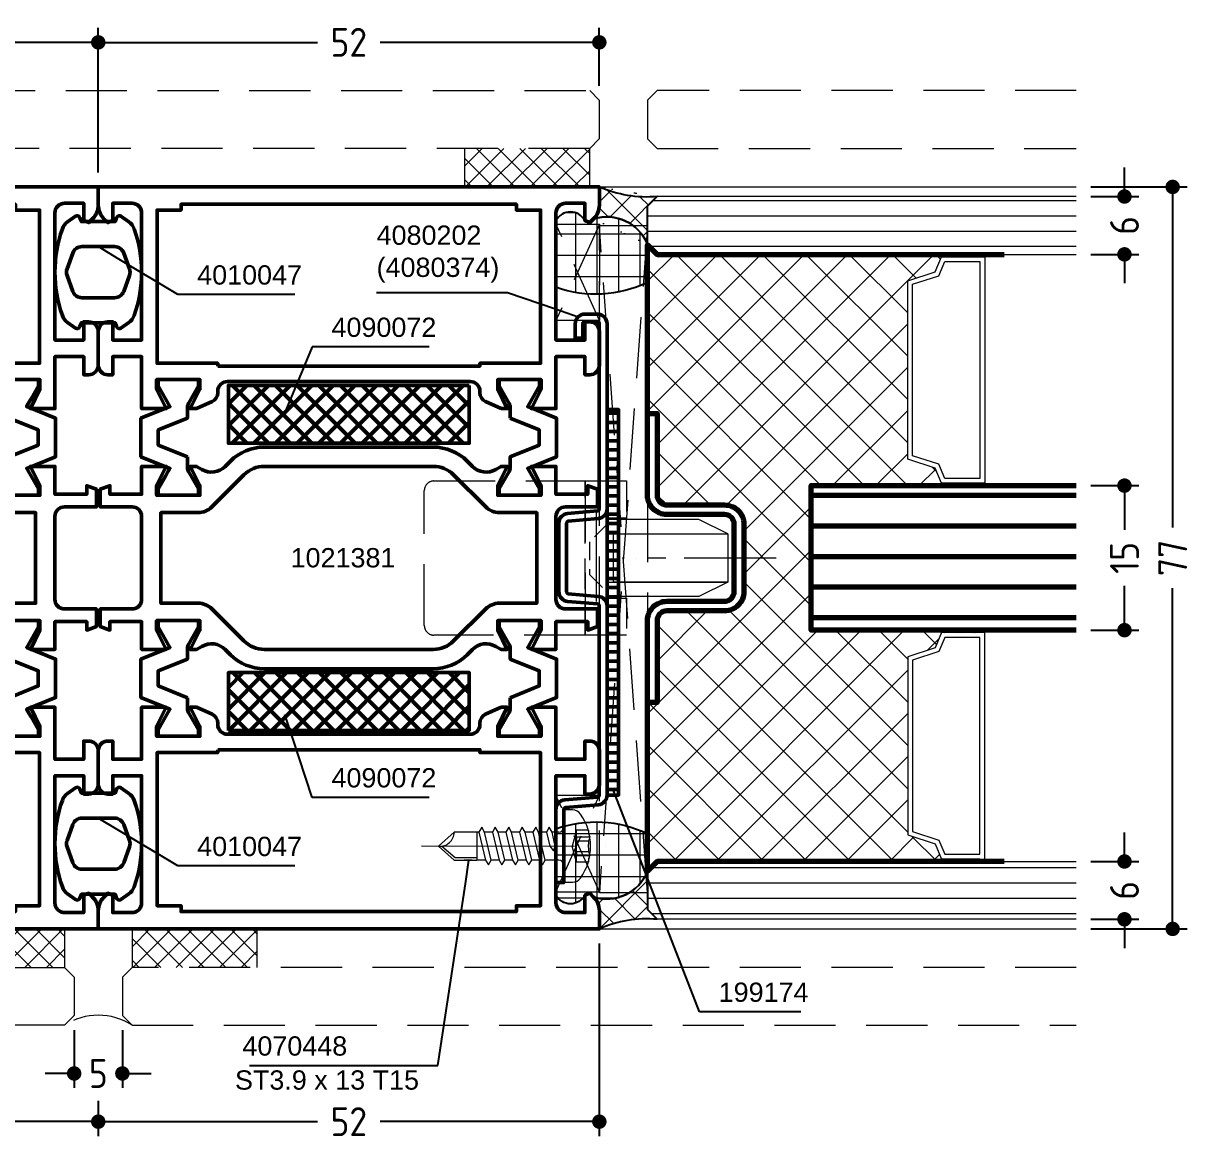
# Model space of a CAD drawing. Header units: millimetres. Extents: x 5 to 232, y 5 to 120.
# Drawn here: x 111.2 to 232.5, y 4.5 to 120.5 of the extents above; entities that cross this region are included whole.
import ezdxf
from ezdxf.enums import TextEntityAlignment as Align

# ---------------------------------------------------------------- set-up
doc = ezdxf.new("R2010")
doc.units = ezdxf.units.MM
doc.linetypes.add('CENTER', pattern=[50.8, 31.75, -6.35, 6.35, -6.35])
doc.linetypes.add('HIDDEN', pattern=[9.525, 6.35, -3.175])
for name, color, linetype, lineweight in [('AM_5', 3, 'Continuous', 25), ('AM_C', 50, 'Continuous', 50), ('AM_S', 80, 'Continuous', 50), ('Cent3', 70, 'CENTER', 18), ('CHide3', 70, 'HIDDEN', 18), ('CHide4', 10, 'HIDDEN', 13), ('Cont2', 2, 'Continuous', 25), ('Cont3', 70, 'Continuous', 18), ('Cont4', 10, 'Continuous', 13)]:
    doc.layers.add(name, color=color, linetype=linetype, lineweight=lineweight)
doc.styles.add('HBS_DIMTEXTSTYLE', font='isocp.shx')
doc.styles.add('SWISSL', font='swissl.ttf')
doc.dimstyles.new('Konstruktionsschnitt 1-1$0', dxfattribs={"dimtxt": 3, "dimasz": 1.5, "dimexe": 1.5, "dimexo": 1.5, "dimgap": 1.5, "dimtad": 0, "dimdsep": 46, "dimtxsty": 'HBS_DIMTEXTSTYLE', "dimblk": 'PUNKT', "dimcen": 0, "dimclrd": 3, "dimclre": 3, "dimclrt": 2, "dimadec": 1, "dimazin": 2, "dimtfac": 0.7, "dimtofl": 0, "dimtmove": 0, "dimatfit": 3, "dimfxl": 0, "dimtolj": 1, "dimtzin": 0, "dimarcsym": 0})
pattern_1 = [(225, (232.32603, 587.95486), (0.1767767, -0.1767767), []), (315, (232.32603, 587.95486), (0.1767767, 0.1767767), [])]
pattern_2 = [(135, (-38.1242, -416.9889), (-1.3470384, -1.3470384), []), (225, (-38.1242, -416.9889), (1.3470384, -1.3470384), [])]
pattern_3 = [(180, (-38.1242, -416.9889), (-8e-16, -2.2225), []), (270, (-38.1242, -416.9889), (2.2225, -8e-16), [])]
pattern_4 = [(315, (100.4735, 58.7474), (1.12253, 1.12253), []), (45, (100.4735, 58.7474), (-1.12253, 1.12253), [])]

# ---------------------------------------------------------------- blocks, each defined once
blk = doc.blocks.new('WS4070448')
at = {"layer": 'Cent3', "ltscale": 0.5}
blk.add_line((8.05, -14.4), (8.07, 4.66), dxfattribs=at)
at = {"layer": 'CHide4', "ltscale": 0.3}
for p, q in [((7.1, 1.69), (7.1, 3.08)), ((7.51, 1.69), (7.51, 2.97)), ((8.63, 1.69), (8.63, 2.97)), ((9.04, 1.69), (9.04, 3.08))]:
    blk.add_line(p, q, dxfattribs=at)
for points in [[(6.42, 2.92), (6.42, 1.69)], [(9.72, 2.92), (9.72, 1.69)], [(6.42, 1.69), (8.07, 1.25)], [(9.72, 1.69), (8.07, 1.25)]]:
    blk.add_lwpolyline(points, dxfattribs=at)
for centre, radius, start, end in [((6.48, 4.2), 1.28, 267.2848, 298.8872), ((8.07, 5.85), 2.94, 250.6988, 289.3012), ((9.66, 4.2), 1.28, 241.1128, 272.7152), ((6.76, 2.85), 1.21, 253.6643, 286.3357), ((8.07, 11.78), 10.13, 264.4948, 275.5052), ((9.38, 2.85), 1.21, 253.6643, 286.3357)]:
    blk.add_arc(centre, radius, start, end, dxfattribs=at)
at = {"layer": 'Cont4'}
for p, q in [((6.62, -8.64), (6.62, -11)), ((6.62, -8.64), (9.52, -8.64)), ((9.52, -11), (9.52, -8.64)), ((6.62, -11), (8.07, -12.64)), ((8.07, -12.64), (9.52, -11))]:
    blk.add_line(p, q, dxfattribs=at)
blk.add_lwpolyline([(11.39, 2.11, 0.314856), (4.74, 2.11, 0.244912), (4.32, 1.29), (4.32, 0.36), (11.82, 0.36), (11.82, 1.29, 0.244912), (11.39, 2.11, 0.138291)], format="xyb", dxfattribs=at)
for points in [[(6.12, -1.14), (6.62, -1.43), (8.07, -1.08), (8.57, -0.71), (8.07, -0.51), (6.62, -0.85)], [(6.12, -2.54), (6.62, -2.83), (9.52, -2.14), (10.02, -1.85), (9.52, -1.56), (6.62, -2.25)], [(6.12, -3.94), (6.62, -4.23), (9.52, -3.54), (10.02, -3.25), (9.52, -2.96), (6.62, -3.65)], [(6.12, -5.34), (6.62, -5.63), (9.52, -4.94), (10.02, -4.65), (9.52, -4.36), (6.62, -5.05)], [(6.12, -6.74), (6.62, -7.03), (9.52, -6.34), (10.02, -6.05), (9.52, -5.76), (6.62, -6.45)], [(6.12, -8.14), (6.62, -8.43), (9.52, -7.74), (10.02, -7.45), (9.52, -7.16), (6.62, -7.85)]]:
    blk.add_lwpolyline(points, close=True, dxfattribs=at)
for points in [[(6.62, -0.14), (6.62, -0.85)], [(9.52, -0.14), (9.52, -1.56)], [(6.62, -1.43), (6.62, -1.85)], [(6.62, -1.43), (6.62, -2.25)], [(6.62, -1.43), (6.62, -2.25)], [(9.52, -2.14), (9.52, -2.96)], [(6.62, -2.83), (6.62, -3.65)], [(9.52, -3.54), (9.52, -4.36)], [(6.62, -4.23), (6.62, -5.05)], [(6.62, -5.63), (6.62, -6.45)], [(9.52, -4.94), (9.52, -5.76)], [(6.62, -7.03), (6.62, -7.85)], [(9.52, -6.34), (9.52, -7.16)], [(6.62, -8.43), (6.62, -8.64)], [(9.52, -7.74), (9.52, -8.64)], [(9.27, -8.64), (9.27, -10.89), (8.1, -12.28)], [(9.52, -9.14), (9.52, -9.96)], [(6.62, -9.83), (6.62, -10.65)]]:
    blk.add_lwpolyline(points, dxfattribs=at)
for centre, radius, start, end in [((6.12, -0.14), 0.5, 0, 90), ((10.02, -0.14), 0.5, 90, 180), ((6.61, -12.47), 1.47, 353.4244, 89.6688)]:
    blk.add_arc(centre, radius, start, end, dxfattribs=at)
blk = doc.blocks.new('PUNKT')
at = {"color": 0, "linetype": 'Continuous'}
blk.add_line((-0.5, 0), (-1, 0), dxfattribs=at)
at = {"color": 0, "linetype": 'Continuous', "const_width": 0.5}
blk.add_lwpolyline([(-0.25, 0, 1), (0.25, 0, 1)], format="xyb", close=True, dxfattribs=at)
blk = doc.blocks.new('*D3')
at = {"layer": 'AM_5', "color": 3, "lineweight": -2, "transparency": 16777216}
for p, q in [((171, 25), (171, 5)), ((119, 8.66), (119, 5)), ((120.5, 6.5), (141.76, 6.5)), ((169.5, 6.5), (148.24, 6.5))]:
    blk.add_line(p, q, dxfattribs=at)
at = {"layer": 'AM_5', "color": 3, "lineweight": -2, "transparency": 16777216, "xscale": 1.5, "yscale": 1.5, "zscale": 1.5, "rotation": 180}
blk.add_blockref('PUNKT', (119, 6.5), dxfattribs=at)
at = {"layer": 'AM_5', "color": 3, "lineweight": -2, "transparency": 16777216, "xscale": 1.5, "yscale": 1.5, "zscale": 1.5}
blk.add_blockref('PUNKT', (171, 6.5), dxfattribs=at)
at = {"layer": 'AM_5', "color": 2, "transparency": 16777216, "insert": (145, 6.5), "char_height": 3, "attachment_point": 5, "style": 'HBS_DIMTEXTSTYLE'}
blk.add_mtext('\\A1;52', dxfattribs=at)
blk = doc.blocks.new('ESG 6_V')
at = {"layer": 'Cont3'}
h = blk.add_hatch(dxfattribs=at)
h.set_pattern_fill('LINE', color=256, scale=0.5, angle=90, style=0)
h.set_pattern_definition([(90, (-305.9269, -507.866), (-1.5875, 4e-16), [])])
h.paths.add_polyline_path([(3, 44.5), (3, 1), (2, 0), (-2, 0), (-3, 1), (-3, 44.5)])
blk.add_lwpolyline([(3, 44.5), (3, 1), (2, 0), (-2, 0), (-3, 1), (-3, 44.5)], dxfattribs=at)
blk = doc.blocks.new('AL_ABH_24')
at = {"layer": 'Cont4'}
h = blk.add_hatch(dxfattribs=at)
h.set_pattern_fill('ANSI37', color=256, scale=2, angle=-180, style=0)
h.set_pattern_definition(pattern_1)
h.paths.add_polyline_path([(-12, -4.5), (-11.75, -4.5), (-11.75, -0.5), (-12, -0.5)])
h = blk.add_hatch(dxfattribs=at)
h.set_pattern_fill('ANSI37', color=256, scale=2, angle=-180, style=0)
h.set_pattern_definition(pattern_1)
h.paths.add_polyline_path([(12, -0.5), (11.75, -0.5), (11.75, -4.5), (12, -4.5)])
at = {"layer": 'Cont3'}
for points in [[(11.75, -4.5), (11.75, 0), (-11.75, 0), (-11.75, -4.5), (-10.18, -5.13), (-9.25, -8), (9.25, -8), (10.18, -5.13)], [(11.25, -4.16), (11.25, -0.5), (-11.25, -0.5), (-11.25, -4.16), (-9.78, -4.75), (-8.89, -7.5), (8.89, -7.5), (9.78, -4.75)]]:
    blk.add_lwpolyline(points, close=True, dxfattribs=at)
at = {"layer": 'Cont4'}
for points in [[(-11.75, -0.5), (-11.75, -4.5), (-12, -4.5), (-12, -0.5)], [(11.75, -0.5), (11.75, -4.5), (12, -4.5), (12, -0.5)]]:
    blk.add_lwpolyline(points, close=True, dxfattribs=at)
blk = doc.blocks.new('PL30_Glas_76_SYM_NGFK')
at = {"layer": 'Cont3', "lineweight": 70}
h = blk.add_hatch(dxfattribs=at)
h.set_pattern_fill('LINE', color=256, angle=90, style=0)
h.set_pattern_definition([(90, (-271.427, -507.866), (-3.175, 2e-16), [])])
h.paths.add_polyline_path([(-7.5, 44.5), (-7.5, 17), (7.5, 17), (7.5, 44.5)])
at = {"layer": 'Cont4'}
h = blk.add_hatch(dxfattribs=at)
h.set_pattern_fill('ANSI37', color=256, scale=0.5, style=0)
h.set_pattern_definition([(45, (-338.955, -274.622), (2.245064, -2.245064), []), (315, (-338.955, -274.622), (-2.245064, -2.245064), [])])
h.paths.add_polyline_path([(-31.5, 30.5), (-31.25, 30.5), (-29.68, 29.87), (-28.75, 27), (-10.25, 27), (-9.32, 29.87), (-7.75, 30.5), (-7.5, 30.5), (-7.5, 17), (7.5, 17), (7.5, 30.5), (7.75, 30.5), (9.32, 29.87), (10.25, 27), (28.75, 27), (29.68, 29.87), (31.25, 30.5), (31.5, 30.5), (31.5, 1), (32.5, 0), (15, 0), (15, 1), (6.5, 1, -0.414214), (5.5, 2), (5.5, 8, 0.414214), (3.5, 10), (-3.5, 10, 0.414214), (-5.5, 8), (-5.5, 2, -0.414214), (-6.5, 1), (-15, 1), (-15, 0), (-32.5, 0), (-31.5, 1)])
at = {"layer": 'Cont3', "lineweight": 70}
for points in [[(-7.5, 44.5), (-7.5, 17), (7.5, 17), (7.5, 44.5)], [(-31.5, 37), (-31.5, 1), (-32.5, 0), (-15, 0)], [(15, 0), (32.5, 0), (31.5, 1), (31.5, 37)]]:
    blk.add_lwpolyline(points, dxfattribs=at)
blk.add_lwpolyline([(15, 0), (15, 1), (6.5, 1, -0.414214), (5.5, 2), (5.5, 8, 0.414214), (3.5, 10), (-3.5, 10, 0.414214), (-5.5, 8), (-5.5, 2, -0.414214), (-6.5, 1), (-15, 1), (-15, 0), (-6.5, 0, 0.414214), (-4.5, 2), (-4.5, 8, -0.414214), (-3.5, 9), (3.5, 9, -0.414214), (4.5, 8), (4.5, 2, 0.414214), (6.5, 0)], format="xyb", close=True, dxfattribs=at)
at = {"xscale": -1}
blk.add_blockref('ESG 6_V', (-34.5, 0), dxfattribs=at)
blk.add_blockref('ESG 6_V', (34.5, 0))
at = {"layer": 'Cont3', "lineweight": 70, "xscale": -1}
blk.add_blockref('AL_ABH_24', (-19.5, 35), dxfattribs=at)
at = {"layer": 'Cont3', "lineweight": 70}
blk.add_blockref('AL_ABH_24', (19.5, 35), dxfattribs=at)
blk = doc.blocks.new('PL_VERSCH_F_W1_VERD')
at = {"layer": 'Cent3', "ltscale": 0.3}
blk.add_line((-5, -1.15), (5, -1.15), dxfattribs=at)
blk.add_lwpolyline([(0, 17.5), (0, 2.99), (0, 2.99)], dxfattribs=at)
at = {"layer": 'CHide4', "ltscale": 0.5}
for points in [[(-8, 2), (-4.15, 2), (-4.15, 0), (-8, 0)], [(4.15, 2), (8, 2), (8, 0), (4.15, 0)], [(-8, 0), (8, 0), (8, -2.3), (-8, -2.3)]]:
    blk.add_lwpolyline(points, close=True, dxfattribs=at)
at = {"layer": 'CHide4', "ltscale": 0.3}
blk.add_lwpolyline([(3.55, 0), (-3.55, 0), (-1.7, -1.85), (1.7, -1.85)], close=True, dxfattribs=at)
at = {"layer": 'CHide4'}
blk.add_lwpolyline([(-8, -2.3), (8, -2.3), (8, -18, -0.414214), (7, -19), (-7, -19, -0.414214), (-8, -18)], format="xyb", close=True, dxfattribs=at)
at = {"layer": 'Cont3'}
for points in [[(-4, 0), (-2.5, 0), (-2.5, 12.5), (-4, 9.5)], [(-2.5, 12.5), (2.5, 12.5), (2.5, 0.63), (-2.5, 0.63)], [(4, 0), (2.5, 0), (2.5, 12.5), (4, 9.5)]]:
    blk.add_lwpolyline(points, close=True, dxfattribs=at)
blk = doc.blocks.new('*D8')
at = {"layer": 'AM_5', "color": 3, "lineweight": -2, "transparency": 16777216}
for p, q in [((222, 103.5), (232, 103.5)), ((230.5, 102), (230.5, 68.15)), ((230.5, 28), (230.5, 61.85)), ((222, 26.5), (232, 26.5))]:
    blk.add_line(p, q, dxfattribs=at)
at = {"layer": 'AM_5', "color": 3, "lineweight": -2, "transparency": 16777216, "xscale": 1.5, "yscale": 1.5, "zscale": 1.5}
for p, rotation in [((230.5, 103.5), 90), ((230.5, 26.5), 270)]:
    blk.add_blockref('PUNKT', p, dxfattribs=dict(at, rotation=rotation))
at = {"layer": 'AM_5', "color": 2, "transparency": 16777216, "insert": (230.5, 65), "char_height": 3, "attachment_point": 5, "rotation": 90, "style": 'HBS_DIMTEXTSTYLE'}
blk.add_mtext('\\A1;77', dxfattribs=at)
blk = doc.blocks.new('*D9')
at = {"layer": 'AM_5', "color": 3, "lineweight": -2, "transparency": 16777216}
for p, q in [((119, 105), (119, 120)), ((171, 114), (171, 120)), ((120.5, 118.5), (141.76, 118.5)), ((169.5, 118.5), (148.24, 118.5))]:
    blk.add_line(p, q, dxfattribs=at)
at = {"layer": 'AM_5', "color": 3, "lineweight": -2, "transparency": 16777216, "xscale": 1.5, "yscale": 1.5, "zscale": 1.5, "rotation": 180}
blk.add_blockref('PUNKT', (119, 118.5), dxfattribs=at)
at = {"layer": 'AM_5', "color": 3, "lineweight": -2, "transparency": 16777216, "xscale": 1.5, "yscale": 1.5, "zscale": 1.5}
blk.add_blockref('PUNKT', (171, 118.5), dxfattribs=at)
at = {"layer": 'AM_5', "color": 2, "transparency": 16777216, "insert": (145, 118.5), "char_height": 3, "attachment_point": 5, "style": 'HBS_DIMTEXTSTYLE'}
blk.add_mtext('\\A1;52', dxfattribs=at)
blk = doc.blocks.new('*S27')
at = {"layer": 'AM_5', "color": 3}
for p, q in [((116.29, 182.36), (129.88, 182.36)), ((129.88, 182.36), (134.84, 180.64))]:
    blk.add_line(p, q, dxfattribs=at)
at = {"layer": 'AM_5', "color": 3, "linetype": 'Continuous'}
blk.add_line((134.84, 180.64), (137.2, 179.81), dxfattribs=at)
at = {"layer": 'AM_5', "color": 2, "insert": (116.29, 183.36), "char_height": 2, "attachment_point": 7, "style": 'SWISSL'}
blk.add_mtext('4080202\\P(4080374)', dxfattribs=at)
blk = doc.blocks.new('*S28')
at = {"layer": 'AM_5', "color": 3, "linetype": 'Continuous'}
blk.add_line((141.7, 128.52), (140.79, 130.85), dxfattribs=at)
at = {"layer": 'AM_5', "color": 3}
for p, q in [((149.79, 107.71), (141.7, 128.52)), ((160.31, 107.71), (149.79, 107.71))]:
    blk.add_line(p, q, dxfattribs=at)
at = {"layer": 'AM_5', "color": 2, "insert": (151.79, 108.71), "char_height": 2, "attachment_point": 7, "style": 'SWISSL'}
blk.add_mtext('199174', dxfattribs=at)
blk = doc.blocks.new('*S30')
at = {"layer": 'AM_5', "color": 3}
for p, q in [((109.61, 176.71), (107.73, 172.22)), ((121.74, 176.71), (109.61, 176.71))]:
    blk.add_line(p, q, dxfattribs=at)
at = {"layer": 'AM_5', "color": 3, "linetype": 'Continuous'}
blk.add_line((107.73, 172.22), (106.77, 169.91), dxfattribs=at)
at = {"layer": 'AM_5', "color": 2, "insert": (111.61, 177.71), "char_height": 2, "attachment_point": 7, "style": 'SWISSL'}
blk.add_mtext('4090072', dxfattribs=at)
blk = doc.blocks.new('*S31')
at = {"layer": 'AM_5', "color": 3, "linetype": 'Continuous'}
blk.add_line((107.56, 136.17), (106.77, 138.54), dxfattribs=at)
at = {"layer": 'AM_5', "color": 3}
for p, q in [((109.61, 129.96), (107.56, 136.17)), ((121.74, 129.96), (109.61, 129.96))]:
    blk.add_line(p, q, dxfattribs=at)
at = {"layer": 'AM_5', "color": 2, "insert": (111.61, 130.96), "char_height": 2, "attachment_point": 7, "style": 'SWISSL'}
blk.add_mtext('4090072', dxfattribs=at)
blk = doc.blocks.new('*D11')
at = {"layer": 'AM_5', "color": 3, "lineweight": -2, "transparency": 16777216}
for p, q in [((222, 72.5), (227, 72.5)), ((225.5, 71), (225.5, 67.91)), ((225.5, 59), (225.5, 62.09)), ((222, 57.5), (227, 57.5))]:
    blk.add_line(p, q, dxfattribs=at)
at = {"layer": 'AM_5', "color": 3, "lineweight": -2, "transparency": 16777216, "xscale": 1.5, "yscale": 1.5, "zscale": 1.5}
for p, rotation in [((225.5, 72.5), 90), ((225.5, 57.5), 270)]:
    blk.add_blockref('PUNKT', p, dxfattribs=dict(at, rotation=rotation))
at = {"layer": 'AM_5', "color": 2, "transparency": 16777216, "insert": (225.5, 65), "char_height": 3, "attachment_point": 5, "rotation": 90, "style": 'HBS_DIMTEXTSTYLE'}
blk.add_mtext('\\A1;15', dxfattribs=at)
blk = doc.blocks.new('*D12')
at = {"layer": 'AM_5', "color": 3, "lineweight": -2, "transparency": 16777216}
for p, q in [((225.5, 104), (225.5, 105.5)), ((222, 102.5), (227, 102.5)), ((222, 96.5), (227, 96.5)), ((225.5, 95), (225.5, 93.5))]:
    blk.add_line(p, q, dxfattribs=at)
at = {"layer": 'AM_5', "color": 3, "lineweight": -2, "transparency": 16777216, "xscale": 1.5, "yscale": 1.5, "zscale": 1.5}
for p, rotation in [((225.5, 102.5), 270), ((225.5, 96.5), 90)]:
    blk.add_blockref('PUNKT', p, dxfattribs=dict(at, rotation=rotation))
at = {"layer": 'AM_5', "color": 2, "transparency": 16777216, "insert": (225.5, 99.5), "char_height": 3, "attachment_point": 5, "rotation": 90, "style": 'HBS_DIMTEXTSTYLE'}
blk.add_mtext('\\A1;6', dxfattribs=at)
blk = doc.blocks.new('*D13')
at = {"layer": 'AM_5', "color": 3, "lineweight": -2, "transparency": 16777216}
for p, q in [((225.5, 35), (225.5, 36.5)), ((222, 33.5), (227, 33.5)), ((222, 27.5), (227, 27.5)), ((225.5, 26), (225.5, 24.5))]:
    blk.add_line(p, q, dxfattribs=at)
at = {"layer": 'AM_5', "color": 3, "lineweight": -2, "transparency": 16777216, "xscale": 1.5, "yscale": 1.5, "zscale": 1.5}
for p, rotation in [((225.5, 33.5), 270), ((225.5, 27.5), 90)]:
    blk.add_blockref('PUNKT', p, dxfattribs=dict(at, rotation=rotation))
at = {"layer": 'AM_5', "color": 2, "transparency": 16777216, "insert": (225.5, 30.5), "char_height": 3, "attachment_point": 5, "rotation": 90, "style": 'HBS_DIMTEXTSTYLE'}
blk.add_mtext('\\A1;6', dxfattribs=at)
blk = doc.blocks.new('*D18')
at = {"layer": 'AM_5', "color": 3, "lineweight": -2, "transparency": 16777216}
for p, q in [((67, 25), (67, 5)), ((119, 8.66), (119, 5)), ((68.5, 6.5), (89.76, 6.5)), ((117.5, 6.5), (96.24, 6.5))]:
    blk.add_line(p, q, dxfattribs=at)
at = {"layer": 'AM_5', "color": 3, "lineweight": -2, "transparency": 16777216, "xscale": 1.5, "yscale": 1.5, "zscale": 1.5, "rotation": 180}
blk.add_blockref('PUNKT', (67, 6.5), dxfattribs=at)
at = {"layer": 'AM_5', "color": 3, "lineweight": -2, "transparency": 16777216, "xscale": 1.5, "yscale": 1.5, "zscale": 1.5}
blk.add_blockref('PUNKT', (119, 6.5), dxfattribs=at)
at = {"layer": 'AM_5', "color": 2, "transparency": 16777216, "insert": (93, 6.5), "char_height": 3, "attachment_point": 5, "style": 'HBS_DIMTEXTSTYLE'}
blk.add_mtext('\\A1;52', dxfattribs=at)
blk = doc.blocks.new('*D19')
at = {"layer": 'AM_5', "color": 3, "lineweight": -2, "transparency": 16777216}
for p, q in [((67, 114), (67, 120)), ((119, 105), (119, 120)), ((68.5, 118.5), (89.76, 118.5)), ((117.5, 118.5), (96.24, 118.5))]:
    blk.add_line(p, q, dxfattribs=at)
at = {"layer": 'AM_5', "color": 3, "lineweight": -2, "transparency": 16777216, "xscale": 1.5, "yscale": 1.5, "zscale": 1.5, "rotation": 180}
blk.add_blockref('PUNKT', (67, 118.5), dxfattribs=at)
at = {"layer": 'AM_5', "color": 3, "lineweight": -2, "transparency": 16777216, "xscale": 1.5, "yscale": 1.5, "zscale": 1.5}
blk.add_blockref('PUNKT', (119, 118.5), dxfattribs=at)
at = {"layer": 'AM_5', "color": 2, "transparency": 16777216, "insert": (93, 118.5), "char_height": 3, "attachment_point": 5, "style": 'HBS_DIMTEXTSTYLE'}
blk.add_mtext('\\A1;52', dxfattribs=at)
blk = doc.blocks.new('*S34')
at = {"layer": 'AM_5', "color": 3, "linetype": 'Continuous'}
blk.add_line((89.55, 185.82), (87.41, 187.11), dxfattribs=at)
at = {"layer": 'AM_5', "color": 3}
for p, q in [((95.67, 182.14), (89.55, 185.82)), ((107.82, 182.14), (95.67, 182.14))]:
    blk.add_line(p, q, dxfattribs=at)
at = {"layer": 'AM_5', "color": 2, "insert": (97.67, 183.14), "char_height": 2, "attachment_point": 7, "style": 'SWISSL'}
blk.add_mtext('4010047', dxfattribs=at)
blk = doc.blocks.new('*S35')
at = {"layer": 'AM_5', "color": 3, "linetype": 'Continuous'}
blk.add_line((89.55, 126.52), (87.41, 127.81), dxfattribs=at)
at = {"layer": 'AM_5', "color": 3}
for p, q in [((95.67, 122.84), (89.55, 126.52)), ((107.82, 122.84), (95.67, 122.84))]:
    blk.add_line(p, q, dxfattribs=at)
at = {"layer": 'AM_5', "color": 2, "insert": (97.67, 123.84), "char_height": 2, "attachment_point": 7, "style": 'SWISSL'}
blk.add_mtext('4010047', dxfattribs=at)
blk = doc.blocks.new('*S36')
at = {"layer": 'AM_5', "color": 3, "linetype": 'Continuous'}
blk.add_line((125.5, 120.98), (125.87, 123.45), dxfattribs=at)
at = {"layer": 'AM_5', "color": 3}
for p, q in [((122.65, 102.13), (125.5, 120.98)), ((103.1, 102.13), (122.65, 102.13))]:
    blk.add_line(p, q, dxfattribs=at)
at = {"layer": 'AM_5', "color": 2, "insert": (113.24, 103.13), "char_height": 2, "attachment_point": 9, "style": 'SWISSL'}
blk.add_mtext('4070448', dxfattribs=at)
blk = doc.blocks.new('ZAHL rechts')
at = {"layer": 'AM_5', "color": 2, "style": 'SWISSL'}
blk.add_attdef('XXX', text='', height=1.5, dxfattribs=at).set_placement((-1.95, -2.5), align=Align.RIGHT)
blk = doc.blocks.new('*D20')
at = {"layer": 'AM_5', "color": 3, "lineweight": -2, "transparency": 16777216}
for p, q in [((116.5, 16), (116.5, 10)), ((121.5, 16), (121.5, 10)), ((115, 11.5), (113.5, 11.5)), ((123, 11.5), (124.5, 11.5))]:
    blk.add_line(p, q, dxfattribs=at)
at = {"layer": 'AM_5', "color": 3, "lineweight": -2, "transparency": 16777216, "xscale": 1.5, "yscale": 1.5, "zscale": 1.5}
blk.add_blockref('PUNKT', (116.5, 11.5), dxfattribs=at)
at = {"layer": 'AM_5', "color": 3, "lineweight": -2, "transparency": 16777216, "xscale": 1.5, "yscale": 1.5, "zscale": 1.5, "rotation": 180}
blk.add_blockref('PUNKT', (121.5, 11.5), dxfattribs=at)
at = {"layer": 'AM_5', "color": 2, "transparency": 16777216, "insert": (119, 11.5), "char_height": 3, "attachment_point": 5, "style": 'HBS_DIMTEXTSTYLE'}
blk.add_mtext('\\A1;5', dxfattribs=at)
blk = doc.blocks.new('WI1021381')
for points in [[(23, 10.2), (22.27, 11.81, 0.294108), (21.36, 12.4), (21.2, 12.4, -0.414214), (20.2, 13.4), (20.2, 38.6, -0.414214), (21.2, 39.6), (21.36, 39.6, 0.294108), (22.27, 40.19), (23, 41.8), (23, 42.45), (21, 41.45), (20, 41.45), (20, 45.95), (21, 45.95), (23, 44.95), (23, 47.5), (17.6, 47.5), (17.6, 50.5), (19.5, 50.5), (19.5, 51, 0.414214), (18.5, 52), (15, 52, 0.414214), (14, 51), (14, 50.5), (15.9, 50.5), (15.9, 47.5), (2.7, 47.5, -0.414214), (1.7, 48.5), (1.7, 50.5), (3.5, 50.5), (3.71, 51.01), (3.31, 51.41, 0.198912), (1.9, 52), (0, 52), (0, 0), (1.9, 0, 0.198912), (3.31, 0.59), (3.71, 0.99), (3.5, 1.5), (1.7, 1.5), (1.7, 3.5, -0.414214), (2.7, 4.5), (15.9, 4.5), (15.9, 1.5), (14, 1.5), (14, 1, 0.414214), (15, 0), (18.5, 0, 0.414214), (19.5, 1), (19.5, 1.5), (17.6, 1.5), (17.6, 4.5), (23, 4.5), (23, 7.05), (21, 6.05), (20, 6.05), (20, 10.55), (21, 10.55), (23, 9.55), (23, 10.2)], [(23, 10.2), (22.27, 11.81, 0.294108), (21.36, 12.4), (21.2, 12.4, -0.414214), (20.2, 13.4), (20.2, 38.6, -0.414214), (21.2, 39.6), (21.36, 39.6, 0.294108), (22.27, 40.19), (23, 41.8), (23, 42.45), (21, 41.45), (20, 41.45), (20, 45.95), (21, 45.95), (23, 44.95), (23, 47.5), (17.6, 47.5), (17.6, 50.5), (19.5, 50.5), (19.5, 51, 0.414214), (18.5, 52), (15, 52, 0.414214), (14, 51), (14, 50.5), (15.9, 50.5), (15.9, 47.5), (2.7, 47.5, -0.414214), (1.7, 48.5), (1.7, 50.5), (3.5, 50.5), (3.71, 51.01), (3.31, 51.41, 0.198912), (1.9, 52), (0, 52), (0, 0), (1.9, 0, 0.198912), (3.31, 0.59), (3.71, 0.99), (3.5, 1.5), (1.7, 1.5), (1.7, 3.5, -0.414214), (2.7, 4.5), (15.9, 4.5), (15.9, 1.5), (14, 1.5), (14, 1, 0.414214), (15, 0), (18.5, 0, 0.414214), (19.5, 1), (19.5, 1.5), (17.6, 1.5), (17.6, 4.5), (23, 4.5), (23, 7.05), (21, 6.05), (20, 6.05), (20, 10.55), (21, 10.55), (23, 9.55), (23, 10.2)], [(54, 10.2), (54.73, 11.81, -0.294108), (55.64, 12.4), (55.8, 12.4, 0.414214), (56.8, 13.4), (56.8, 38.6, 0.414214), (55.8, 39.6), (55.64, 39.6, -0.294108), (54.73, 40.19), (54, 41.8), (54, 42.45), (56, 41.45), (57, 41.45), (57, 45.95), (56, 45.95), (54, 44.95), (54, 47.5), (59.4, 47.5), (59.4, 50.5), (57.5, 50.5), (57.5, 51, -0.414214), (58.5, 52), (62, 52, -0.414214), (63, 51), (63, 50.5), (61.1, 50.5), (61.1, 47.5), (74.3, 47.5, 0.414214), (75.3, 48.5), (75.3, 50.5), (73.5, 50.5), (73.29, 51.01), (73.69, 51.41, -0.198912), (75.1, 52), (77, 52), (77, 0), (75.1, 0, -0.198912), (73.69, 0.59), (73.29, 0.99), (73.5, 1.5), (75.3, 1.5), (75.3, 3.5, 0.414214), (74.3, 4.5), (61.1, 4.5), (61.1, 1.5), (63, 1.5), (63, 1, -0.414214), (62, 0), (58.5, 0, -0.414214), (57.5, 1), (57.5, 1.5), (59.4, 1.5), (59.4, 4.5), (54, 4.5), (54, 7.05), (56, 6.05), (57, 6.05), (57, 10.55), (56, 10.55), (54, 9.55), (54, 10.2)], [(54, 10.2), (54.73, 11.81, -0.294108), (55.64, 12.4), (55.8, 12.4, 0.414214), (56.8, 13.4), (56.8, 38.6, 0.414214), (55.8, 39.6), (55.64, 39.6, -0.294108), (54.73, 40.19), (54, 41.8), (54, 42.45), (56, 41.45), (57, 41.45), (57, 45.95), (56, 45.95), (54, 44.95), (54, 47.5), (59.4, 47.5), (59.4, 50.5), (57.5, 50.5), (57.5, 51, -0.414214), (58.5, 52), (62, 52, -0.414214), (63, 51), (63, 50.5), (61.1, 50.5), (61.1, 47.5), (74.3, 47.5, 0.414214), (75.3, 48.5), (75.3, 50.5), (73.5, 50.5), (73.29, 51.01), (73.69, 51.41, -0.198912), (75.1, 52), (77, 52), (77, 0), (75.1, 0, -0.198912), (73.69, 0.59), (73.29, 0.99), (73.5, 1.5), (75.3, 1.5), (75.3, 3.5, 0.414214), (74.3, 4.5), (61.1, 4.5), (61.1, 1.5), (63, 1.5), (63, 1, -0.414214), (62, 0), (58.5, 0, -0.414214), (57.5, 1), (57.5, 1.5), (59.4, 1.5), (59.4, 4.5), (54, 4.5), (54, 7.05), (56, 6.05), (57, 6.05), (57, 10.55), (56, 10.55), (54, 9.55), (54, 10.2)], [(23.99, 42.75), (22.87, 42.75, 0.131652), (22.47, 42.64), (20.66, 41.6), (20, 41.6), (20, 45.8), (20.66, 45.8), (22, 45.03), (22.49, 44.75), (22.79, 44.57), (24, 47.58), (28, 47.58), (29.21, 44.57), (31.34, 45.8), (32, 45.8), (32, 41.6), (31.34, 41.6), (29.53, 42.64, 0.131652), (29.13, 42.75), (28.01, 42.75), (26.79, 45.78), (25.21, 45.78)], [(23.99, 42.75), (22.87, 42.75, 0.131652), (22.47, 42.64), (20.66, 41.6), (20, 41.6), (20, 45.8), (20.66, 45.8), (22, 45.03), (22.49, 44.75), (22.79, 44.57), (24, 47.58), (28, 47.58), (29.21, 44.57), (31.34, 45.8), (32, 45.8), (32, 41.6), (31.34, 41.6), (29.53, 42.64, 0.131652), (29.13, 42.75), (28.01, 42.75), (26.79, 45.78), (25.21, 45.78)], [(48.99, 42.75), (47.87, 42.75, 0.131652), (47.47, 42.64), (45.66, 41.6), (45, 41.6), (45, 45.8), (45.66, 45.8), (47, 45.03), (47.49, 44.74), (47.79, 44.57), (49, 47.58), (53, 47.58), (54.21, 44.57), (56.34, 45.8), (57, 45.8), (57, 41.6), (56.34, 41.6), (54.53, 42.64, 0.131652), (54.13, 42.75), (53.01, 42.75), (51.79, 45.78), (50.21, 45.78)], [(48.99, 42.75), (47.87, 42.75, 0.131652), (47.47, 42.64), (45.66, 41.6), (45, 41.6), (45, 45.8), (45.66, 45.8), (47, 45.03), (47.49, 44.74), (47.79, 44.57), (49, 47.58), (53, 47.58), (54.21, 44.57), (56.34, 45.8), (57, 45.8), (57, 41.6), (56.34, 41.6), (54.53, 42.64, 0.131652), (54.13, 42.75), (53.01, 42.75), (51.79, 45.78), (50.21, 45.78)], [(48, 34.76, 0.198912), (47.12, 36.88), (43.79, 40.21, -0.198912), (43.2, 41.63), (43.2, 45.5), (33.8, 45.5), (33.8, 41.63, -0.198912), (33.21, 40.21), (29.88, 36.88, 0.198912), (29, 34.76), (29, 17.24, 0.198912), (29.88, 15.12), (33.21, 11.79, -0.198912), (33.8, 10.37), (33.8, 6.5), (43.2, 6.5), (43.2, 10.37, -0.198912), (43.79, 11.79), (47.12, 15.12, 0.198912), (48, 17.24)], [(48, 34.76, 0.198912), (47.12, 36.88), (43.79, 40.21, -0.198912), (43.2, 41.63), (43.2, 45.5), (33.8, 45.5), (33.8, 41.63, -0.198912), (33.21, 40.21), (29.88, 36.88, 0.198912), (29, 34.76), (29, 17.24, 0.198912), (29.88, 15.12), (33.21, 11.79, -0.198912), (33.8, 10.37), (33.8, 6.5), (43.2, 6.5), (43.2, 10.37, -0.198912), (43.79, 11.79), (47.12, 15.12, 0.198912), (48, 17.24)], [(23.99, 9.25), (22.87, 9.25, -0.131652), (22.47, 9.36), (20.66, 10.4), (20, 10.4), (20, 6.2), (20.66, 6.2), (22, 6.97), (22.49, 7.26), (22.79, 7.43), (24, 4.43), (28, 4.43), (29.21, 7.43), (31.34, 6.2), (32, 6.2), (32, 10.4), (31.34, 10.4), (29.53, 9.36, -0.131652), (29.13, 9.25), (28.01, 9.25), (26.79, 6.23), (25.21, 6.23)], [(23.99, 9.25), (22.87, 9.25, -0.131652), (22.47, 9.36), (20.66, 10.4), (20, 10.4), (20, 6.2), (20.66, 6.2), (22, 6.97), (22.49, 7.26), (22.79, 7.43), (24, 4.43), (28, 4.43), (29.21, 7.43), (31.34, 6.2), (32, 6.2), (32, 10.4), (31.34, 10.4), (29.53, 9.36, -0.131652), (29.13, 9.25), (28.01, 9.25), (26.79, 6.23), (25.21, 6.23)], [(53.01, 9.25), (54.13, 9.25, 0.131652), (54.53, 9.36), (56.34, 10.4), (57, 10.4), (57, 6.2), (56.34, 6.2), (55, 6.97), (54.51, 7.26), (54.21, 7.43), (53, 4.43), (49, 4.43), (47.79, 7.43), (45.66, 6.2), (45, 6.2), (45, 10.4), (45.66, 10.4), (47.47, 9.36, 0.131652), (47.87, 9.25), (48.99, 9.25), (50.21, 6.23), (51.79, 6.23)], [(53.01, 9.25), (54.13, 9.25, 0.131652), (54.53, 9.36), (56.34, 10.4), (57, 10.4), (57, 6.2), (56.34, 6.2), (55, 6.97), (54.51, 7.26), (54.21, 7.43), (53, 4.43), (49, 4.43), (47.79, 7.43), (45.66, 6.2), (45, 6.2), (45, 10.4), (45.66, 10.4), (47.47, 9.36, 0.131652), (47.87, 9.25), (48.99, 9.25), (50.21, 6.23), (51.79, 6.23)]]:
    blk.add_lwpolyline(points, format="xyb", close=True)
blk.add_lwpolyline([(29, 10.2), (29.32, 10.75, 0.339454), (29, 13.17), (28.46, 13.71, -0.198912), (27, 17.24), (27, 34.76, -0.198912), (28.46, 38.29), (29, 38.83, 0.339454), (29.32, 41.25), (29, 41.8), (29, 42.45), (31, 41.45), (32, 41.45), (32, 45.95), (31, 45.95), (29, 44.95), (29, 47.5), (31.9, 47.5), (31.9, 50.8), (31.01, 50.8), (31.38, 51.8), (33.2, 51.8), (33.2, 48.5, 0.414214), (34.2, 47.5), (42.8, 47.5, 0.414214), (43.8, 48.5), (43.8, 51.8), (45.62, 51.8), (45.99, 50.8), (45.1, 50.8), (45.1, 47.5), (48, 47.5), (48, 44.95), (46, 45.95), (45, 45.95), (45, 41.45), (46, 41.45), (48, 42.45), (48, 41.8), (47.68, 41.25, 0.339454), (48, 38.83), (48.54, 38.29, -0.198912), (50, 34.76), (50, 17.24, -0.198912), (48.54, 13.71), (48, 13.17, 0.339454), (47.68, 10.75), (48, 10.2), (48, 9.55), (46, 10.55), (45, 10.55), (45, 6.05), (46, 6.05), (48, 7.05), (48, 4.5), (45.1, 4.5), (45.1, 1.2), (45.99, 1.2), (45.62, 0.2), (43.8, 0.2), (43.8, 3.5, 0.414214), (42.8, 4.5), (34.2, 4.5, 0.414214), (33.2, 3.5), (33.2, 0.2), (31.38, 0.2), (31.01, 1.2), (31.9, 1.2), (31.9, 4.5), (29, 4.5), (29, 7.05), (31, 6.05), (32, 6.05), (32, 10.55), (31, 10.55), (29, 9.55), (29, 10.2), (29.32, 10.75)], format="xyb")
blk.add_lwpolyline([(29, 10.2), (29.32, 10.75, 0.339454), (29, 13.17), (28.46, 13.71, -0.198912), (27, 17.24), (27, 34.76, -0.198912), (28.46, 38.29), (29, 38.83, 0.339454), (29.32, 41.25), (29, 41.8), (29, 42.45), (31, 41.45), (32, 41.45), (32, 45.95), (31, 45.95), (29, 44.95), (29, 47.5), (31.9, 47.5), (31.9, 50.8), (31.01, 50.8), (31.38, 51.8), (33.2, 51.8), (33.2, 48.5, 0.414214), (34.2, 47.5), (42.8, 47.5, 0.414214), (43.8, 48.5), (43.8, 51.8), (45.62, 51.8), (45.99, 50.8), (45.1, 50.8), (45.1, 47.5), (48, 47.5), (48, 44.95), (46, 45.95), (45, 45.95), (45, 41.45), (46, 41.45), (48, 42.45), (48, 41.8), (47.68, 41.25, 0.339454), (48, 38.83), (48.54, 38.29, -0.198912), (50, 34.76), (50, 17.24, -0.198912), (48.54, 13.71), (48, 13.17, 0.339454), (47.68, 10.75), (48, 10.2), (48, 9.55), (46, 10.55), (45, 10.55), (45, 6.05), (46, 6.05), (48, 7.05), (48, 4.5), (45.1, 4.5), (45.1, 1.2), (45.99, 1.2), (45.62, 0.2), (43.8, 0.2), (43.8, 3.5, 0.414214), (42.8, 4.5), (34.2, 4.5, 0.414214), (33.2, 3.5), (33.2, 0.2), (31.38, 0.2), (31.01, 1.2), (31.9, 1.2), (31.9, 4.5), (29, 4.5), (29, 7.05), (31, 6.05), (32, 6.05), (32, 10.55), (31, 10.55), (29, 9.55), (29, 10.2), (29.32, 10.75)], format="xyb")
for points in [[(18.6, 39.6), (18.3, 39.6), (18.3, 45.9), (2.4, 45.9), (2.4, 43.4), (1.8, 43.4), (1.8, 8.6), (2.4, 8.6), (2.4, 6.1), (18.3, 6.1), (18.3, 12.4), (18.6, 12.4), (18.6, 39.6)], [(18.6, 39.6), (18.3, 39.6), (18.3, 45.9), (2.4, 45.9), (2.4, 43.4), (1.8, 43.4), (1.8, 8.6), (2.4, 8.6), (2.4, 6.1), (18.3, 6.1), (18.3, 12.4), (18.6, 12.4), (18.6, 39.6)], [(58.4, 39.6), (58.7, 39.6), (58.7, 45.9), (74.6, 45.9), (74.6, 43.4), (75.2, 43.4), (75.2, 8.6), (74.6, 8.6), (74.6, 6.1), (58.7, 6.1), (58.7, 12.4), (58.4, 12.4), (58.4, 39.6)], [(58.4, 39.6), (58.7, 39.6), (58.7, 45.9), (74.6, 45.9), (74.6, 43.4), (75.2, 43.4), (75.2, 8.6), (74.6, 8.6), (74.6, 6.1), (58.7, 6.1), (58.7, 12.4), (58.4, 12.4), (58.4, 39.6)]]:
    blk.add_lwpolyline(points, close=True)
blk = doc.blocks.new('WI4080202')
blk.add_lwpolyline([(-48.32, -0.18), (-48.61, -3.59, -0.388879), (-49.61, -4.5), (-57.2, -4.5), (-57.2, -3.7), (-49.61, -3.7, 0.388879), (-49.41, -3.52), (-49.11, -0.11, -0.388879), (-48.12, 0.8), (-28.48, 0.8, -0.388879), (-27.49, -0.11), (-27.22, -3.22, 0.388879), (-27.02, -3.4), (-19.88, -3.4, 0.388879), (-19.68, -3.22), (-19.41, -0.11, -0.388879), (-18.42, 0.8), (0.8, 0.8, -0.414214), (1.8, -0.2), (1.8, -1.5, -0.414214), (0.8, -2.5), (-0.7, -2.5), (-0.7, -1.7), (0.8, -1.7, 0.414214), (1, -1.5), (1, -0.2, 0.414214), (0.8, 0), (-18.42, 0, 0.388879), (-18.62, -0.18), (-18.89, -3.29, -0.388879), (-19.88, -4.2), (-27.02, -4.2, -0.388879), (-28.01, -3.29), (-28.28, -0.18, 0.388879), (-28.48, 0), (-48.12, 0, 0.388879), (-48.32, -0.18)], format="xyb", close=True)
blk = doc.blocks.new('WI199174')
h = blk.add_hatch()
h.set_pattern_fill('LINE', color=256, scale=0.3, angle=90)
h.paths.add_polyline_path([(0, 1.2), (0, 0), (40, 0), (40, 1.2)])
blk.add_lwpolyline([(0, 1.2), (0, 0), (40, 0), (40, 1.2)], close=True)
blk = doc.blocks.new('WI4090072')
h = blk.add_hatch()
h.set_pattern_fill('ANSI37', color=256, scale=0.5, style=0)
h.set_pattern_definition([(45, (-243.5052, -149.0903), (-1.122532, 1.122532), []), (135, (-243.5052, -149.0903), (-1.122532, -1.122532), [])])
h.paths.add_polyline_path([(12.5, 6.4), (-12.5, 6.4), (-12.5, 0.4), (12.5, 0.4)])
blk.add_lwpolyline([(12.5, 6.4), (12.5, 0.4), (-12.5, 0.4), (-12.5, 6.4), (12.5, 6.4)], close=True)
blk = doc.blocks.new('WI4010047')
for points in [[(4.36, 3.73, 0.156567), (3.63, 3.18), (3.05, 2.35, 0.493145), (3.2, 1.9), (3.6, 1.75), (3.6, -1.75), (3.2, -1.9, 0.493145), (3.05, -2.35), (3.63, -3.18, 0.156567), (4.36, -3.73, 0.17099), (13.34, -3.73, 0.156567), (14.07, -3.18), (14.65, -2.35, 0.493145), (14.5, -1.9), (14.1, -1.75), (14.1, 1.75), (14.5, 1.9, 0.493145), (14.65, 2.35), (14.07, 3.18, 0.156567), (13.34, 3.73, 0.17099), (4.36, 3.73)], [(8.51, 3.24, -0.176327), (9.19, 3.24), (10.84, 2.64, -0.315299), (11.5, 1.7), (11.5, -1.7, -0.315299), (10.84, -2.64), (9.19, -3.24, -0.176327), (8.51, -3.24), (6.86, -2.64, -0.315299), (6.2, -1.7), (6.2, 1.7, -0.315299), (6.86, 2.64), (8.51, 3.24)]]:
    blk.add_lwpolyline(points, format="xyb", close=True)

msp = doc.modelspace()

# ---------------------------------------------------------------- hatches: boundary and pattern name
at = {"layer": 'CHide3'}
h = msp.add_hatch(dxfattribs=at)
h.set_pattern_fill('ANSI37', color=256, scale=0.5, angle=-90)
h.set_pattern_definition([(315, (134.973, 139.7489), (1.12253, 1.12253), []), (45, (134.973, 139.7489), (-1.12253, 1.12253), [])])
h.paths.add_polyline_path([(170, 103.501), (170, 107.501), (157, 107.501), (157, 103.501)])
h = msp.add_hatch(dxfattribs=at)
h.set_pattern_fill('ANSI37', color=256, scale=0.5, angle=-90)
h.set_pattern_definition(pattern_4)
h.paths.add_polyline_path([(102.501, 22.5), (102.501, 26.5), (115.501, 26.5), (115.501, 22.5)])
h = msp.add_hatch(dxfattribs=at)
h.set_pattern_fill('ANSI37', color=256, scale=0.5, angle=-90)
h.set_pattern_definition(pattern_4)
h.paths.add_polyline_path([(135.501, 22.5), (135.501, 26.5), (122.501, 26.5), (122.501, 22.5)])
at = {"layer": 'Cont3'}
h = msp.add_hatch(dxfattribs=at)
h.set_pattern_fill('ANSI37', color=256, scale=0.6, angle=90, style=0)
h.set_pattern_definition(pattern_2)
edge = h.paths.add_edge_path()
edge.add_arc((175.921, 114.521), 12.069, 245.94239, 275.13021, ccw=False)
edge.add_line((171.001, 103.5), (171.001, 101.605))
edge.add_arc((169.001, 101.605), 2, 314.99928, 360, ccw=False)
edge.add_arc((171.758, 95.805), 4.586, 22.33158, 107.02724, ccw=False)
edge.add_line((176, 97.548), (176, 101.5))
edge.add_line((176, 101.5), (177, 102.5))
h = msp.add_hatch(dxfattribs=at)
h.set_pattern_fill('ANSI37', color=256, scale=0.7, angle=135, style=0)
h.set_pattern_definition(pattern_3)
edge = h.paths.add_edge_path()
edge.add_arc((171.758, 95.805), 4.586, 22.33158, 107.02724)
edge.add_line((170.415, 100.19), (170.013, 99.788))
edge.add_line((170.013, 99.788), (169.501, 100))
edge.add_arc((168.001, 99.193), 1.703, 28.29127, 151.70873)
edge.add_line((166.501, 100), (166.501, 93.115))
edge.add_arc((170.653, 104.721), 12.326, 250.31834, 295.71003)
edge.add_line((176, 93.615), (176, 97.548))
h = msp.add_hatch(dxfattribs=at)
h.set_pattern_fill('ANSI37', color=256, scale=0.7, angle=135, style=0)
h.set_pattern_definition(pattern_3)
edge = h.paths.add_edge_path()
edge.add_arc((171.758, 34.195), 4.586, 252.97276, 337.66842, ccw=False)
edge.add_line((170.415, 29.81), (170.013, 30.213))
edge.add_line((170.013, 30.213), (169.501, 30))
edge.add_arc((168.001, 30.808), 1.703, 208.29127, 331.70873, ccw=False)
edge.add_line((166.501, 30), (166.501, 36.886))
edge.add_arc((170.653, 25.28), 12.326, 64.28997, 109.68166, ccw=False)
edge.add_line((176, 36.386), (176, 32.453))
h = msp.add_hatch(dxfattribs=at)
h.set_pattern_fill('ANSI37', color=256, scale=0.6, angle=90, style=0)
h.set_pattern_definition(pattern_2)
edge = h.paths.add_edge_path()
edge.add_arc((175.921, 15.48), 12.069, 84.86979, 114.05761)
edge.add_line((171.001, 26.5), (171.001, 28.396))
edge.add_arc((169.001, 28.396), 2, 0, 45.00072)
edge.add_arc((171.758, 34.195), 4.586, 252.97276, 337.66842)
edge.add_line((176, 32.453), (176, 28.5))
edge.add_line((176, 28.5), (177, 27.5))

# ---------------------------------------------------------------- linework, layer by layer
at = {"layer": 'CHide3'}
for p, q in [((157, 107.501), (157, 103.501)), ((170, 103.501), (170, 107.501)), ((115.501, 26.5), (115.501, 22.5)), ((122.501, 26.5), (122.501, 22.5)), ((135.501, 22.5), (135.501, 26.5))]:
    msp.add_line(p, q, dxfattribs=at)
for points in [[(170, 107.501), (68.001, 107.501), (67.001, 108.501), (67.001, 112.501), (68.001, 113.501), (170, 113.501), (171, 112.501), (171, 108.501)], [(166.501, 89.644), (166.501, 99.644), (171.001, 99.644), (171.001, 89.644)], [(175.999, 99.5), (175.999, 30.229), (171.001, 30.229), (171.001, 99.5)], [(166.501, 40.357), (166.501, 30.357), (171.001, 30.357), (171.001, 40.357)]]:
    msp.add_lwpolyline(points, close=True, dxfattribs=at)
for points in [[(220.501, 113.501), (177, 113.501), (176, 112.501), (176, 108.501), (177, 107.501), (220.501, 107.501)], [(5, 22.5), (115.501, 22.5), (116.501, 21.5), (116.501, 17.5), (115.501, 16.5), (5, 16.5)], [(220.501, 22.5), (122.501, 22.5), (121.501, 21.5), (121.501, 17.5), (122.501, 16.5), (220.501, 16.5)]]:
    msp.add_lwpolyline(points, dxfattribs=at)
msp.add_arc((119.001, 11.155), 6.389, 56.78321, 123.21679, dxfattribs=at)
at = {"layer": 'CHide4'}
msp.add_line((166.501, 30.357), (171.001, 40.357), dxfattribs=at)
for points in [[(171.001, 89.644), (166.501, 99.644)], [(171.001, 99.644), (166.501, 89.644)], [(175.999, 99.5), (171.001, 30.229)], [(175.999, 30.229), (171.001, 99.5)], [(171.001, 30.357), (166.501, 40.357)]]:
    msp.add_lwpolyline(points, dxfattribs=at)
at = {"layer": 'Cont2'}
for points in [[(177, 102.5, -0.1280489), (171.001, 103.5), (171.001, 101.605, -0.1989156), (170.415, 100.19, -0.3873508), (176, 97.548), (176, 101.5)], [(176, 97.548, 0.3873508), (170.415, 100.19), (170.013, 99.788), (169.501, 100, 0.5974064), (166.501, 100), (166.501, 93.115, 0.2006897), (176, 93.615)], [(176, 32.453, -0.3873508), (170.415, 29.81), (170.013, 30.213), (169.501, 30, -0.5974064), (166.501, 30), (166.501, 36.886, -0.2006897), (176, 36.386)], [(177, 27.5, 0.1280489), (171.001, 26.5), (171.001, 28.396, 0.1989156), (170.415, 29.81, 0.3873508), (176, 32.453), (176, 28.5)]]:
    msp.add_lwpolyline(points, format="xyb", close=True, dxfattribs=at)
at = {"layer": 'Cont3'}
for p, q in [((171, 103.501), (220.501, 103.501)), ((171.001, 26.5), (220.501, 26.5))]:
    msp.add_line(p, q, dxfattribs=at)

# ---------------------------------------------------------------- block references
at = {"rotation": 270}
for name, p in [('PL_VERSCH_F_W1_VERD', (171.837, 64.986)), ('WS4070448', (166.94, 43.164))]:
    msp.add_blockref(name, p, dxfattribs=at)
at = {"layer": 'AM_5'}
for name in ['*S27', '*S34', '*S30', '*S31', '*S28', '*S35', '*S36']:
    msp.add_blockref(name, (31.596, -89.805), dxfattribs=at)
at = {"layer": 'AM_C'}
for name, p, rotation in [('WI4010047', (119.001, 103.5), 270), ('WI199174', (173, 40.385), 89.99999999999999), ('WI4090072', (145.001, 53.5), 180), ('WI4010047', (119.001, 26.5), 89.99999999999999)]:
    msp.add_blockref(name, p, dxfattribs=dict(at, rotation=rotation))
at = {"layer": 'AM_C', "xscale": -1, "rotation": 270}
msp.add_blockref('WI4080202', (171, 88.501), dxfattribs=at)
at = {"layer": 'AM_C'}
msp.add_blockref('WI4090072', (145.001, 76.5), dxfattribs=at)
at = {"layer": 'AM_S', "rotation": 89.99999999999999}
for p in [(119.001, 26.5), (171.001, 26.5)]:
    msp.add_blockref('WI1021381', p, dxfattribs=at)
at = {"layer": 'Cont3', "xscale": -1, "rotation": 270}
msp.add_blockref('PL30_Glas_76_SYM_NGFK', (176, 65), dxfattribs=at)
at = {"layer": 'Cont3'}
ref = msp.add_blockref('ZAHL rechts', (154.242, 12.322), dxfattribs=at)
ref.add_attrib('XXX', 'ST3.9 x 13 T15', dxfattribs={"layer": 'AM_5', "color": 2, "height": 2, "style": 'SWISSL'}).set_placement((152.288, 9.822), align=Align.RIGHT)

# ---------------------------------------------------------------- texts
at = {"layer": 'AM_5', "color": 2, "insert": (149.837, 63.992), "char_height": 2, "attachment_point": 9, "style": 'SWISSL'}
msp.add_mtext('1021381', dxfattribs=at)

# ---------------------------------------------------------------- dimensions: what is measured, and where the dimension line sits
at = {"layer": 'AM_5'}
for base, p1, p2, picture, middle in [((119, 118.501), (67.001, 112.501), (119, 103.501), '*D19', (93.001, 118.501)), ((171, 118.501), (119.001, 103.501), (171, 112.501), '*D9', (145.001, 118.501)), ((119.001, 6.5), (67.001, 26.5), (119.001, 10.16), '*D18', (93.001, 6.5)), ((171.001, 6.5), (119.001, 10.16), (171.001, 26.5), '*D3', (145.001, 6.5)), ((121.501, 11.5), (116.501, 17.5), (121.501, 17.5), '*D20', (119.001, 11.5))]:
    dim = msp.add_linear_dim(base=base, p1=p1, p2=p2, dimstyle='Konstruktionsschnitt 1-1$0', override={"dimscale": 1}, dxfattribs=at)
    dim.commit()
    dim.dimension.update_dxf_attribs({"geometry": picture, "text_midpoint": middle, "dimtype": 160})
for base, p1, p2, picture, middle in [((225.501, 102.5), (220.501, 96.5), (220.501, 102.5), '*D12', (225.501, 99.5)), ((225.501, 33.5), (220.501, 27.5), (220.501, 33.5), '*D13', (225.501, 30.5))]:
    dim = msp.add_linear_dim(base=base, p1=p1, p2=p2, angle=90, text='6', dimstyle='Konstruktionsschnitt 1-1$0', override={"dimscale": 1}, dxfattribs=at)
    dim.commit()
    dim.dimension.update_dxf_attribs({"geometry": picture, "text_midpoint": middle, "dimtype": 160})
for base, p1, p2, picture, middle in [((230.501, 103.501), (220.501, 26.5), (220.501, 103.501), '*D8', (230.501, 65.001)), ((225.501, 72.5), (220.501, 57.5), (220.501, 72.5), '*D11', (225.501, 65.001))]:
    dim = msp.add_linear_dim(base=base, p1=p1, p2=p2, angle=90, dimstyle='Konstruktionsschnitt 1-1$0', override={"dimscale": 1}, dxfattribs=at)
    dim.commit()
    dim.dimension.update_dxf_attribs({"geometry": picture, "text_midpoint": middle, "dimtype": 160})

doc.saveas('drawing.dxf')
